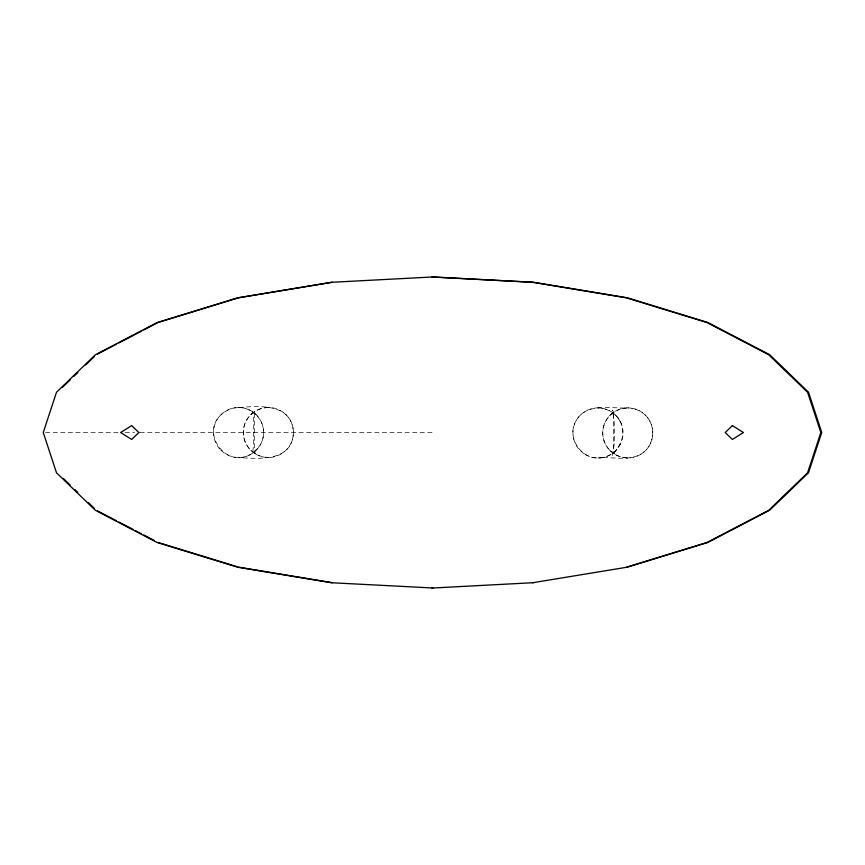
<?xml version="1.0" encoding="UTF-8"?>
<svg xmlns="http://www.w3.org/2000/svg" width="865" height="865" viewBox="0 0 865 865"><rect width="100%" height="100%" fill="white"/><g stroke="black" fill="none" stroke-linecap="round" stroke-linejoin="round"><path stroke-width="0.65" stroke-dasharray="4.33 3.24" d="M620.486 443.431L612.323 455.898L614.063 445.432A24.836 3.471 -90 0 0 614.063 420.39L612.323 409.924L614.777 414.497C629.385 426.629 622.908 452.838 604.451 457.098C584.005 463.456 564.856 438.501 576.285 420.39C586.794 402.257 610.841 408.886 627.774 407.88C636.597 408.021 644.922 412.832 649.464 420.39C654.946 430.013 653.27 442.75 645.485 450.622C632.802 462.883 613.534 456.277 597.975 457.953M257.446 448.643L252.753 452.903L253.467 444.988A25.031 0.822 -90 0 0 253.467 419.957L252.753 412.043L256.278 414.768L260.246 419.957A25.031 25.009 -90 0 1 260.246 444.988C232.577 483.254 187.965 425.115 232.09 408.291C253.283 406.247 292.338 400.787 293.408 432.468C292.511 461.748 259.219 458.937 238.567 457.509M250.839 414.638L255.197 411.264L254.624 414.768A25.031 0.822 -90 0 0 254.624 450.178L255.197 453.671L250.839 450.308M610.074 415.211L614.247 411.989L613.696 415.211A25.031 0.822 -90 0 0 613.685 450.622L614.247 453.844L610.074 450.622A25.031 25.02 -90 0 1 610.074 415.211L615.264 411.232L621.297 408.734L627.774 407.88M268.377 407.437L261.89 408.291L255.856 410.789L250.666 414.768A25.031 25.02 -90 0 0 250.666 450.178L255.856 454.157L261.89 456.655L268.377 457.509M45.521 432.468L118.418 432.468M125.166 432.468L134.616 432.468M140.022 432.468L432.965 432.468M597.975 407.88C607.381 408.064 616.777 413.6 620.486 422.39M627.774 457.953L621.297 457.098L615.264 454.601L610.074 450.622M238.567 407.437C245.682 407.718 252.98 410.605 257.446 416.303M220.867 450.178A25.042 25.042 0 0 0 262.755 438.955A25.042 25.042 0 0 0 232.09 408.291A25.042 25.042 0 0 0 220.867 450.178M255.856 454.157A25.042 25.042 0 0 0 293.408 432.468A25.042 25.042 0 0 0 255.856 410.789A25.042 25.042 0 0 0 255.856 454.157M615.264 454.601A25.042 25.042 0 0 0 652.816 432.911A25.042 25.042 0 0 0 615.264 411.232A25.042 25.042 0 0 0 615.264 454.601M585.454 454.601A25.042 25.042 0 0 0 623.005 432.911A25.042 25.042 0 0 0 585.454 411.232A25.042 25.042 0 0 0 585.454 454.601"/><path stroke-width="1.3" d="M62.269 387.531L70.043 380.027M73.925 376.286L77.807 372.534M85.581 365.03L94.317 356.585M97.453 354.099L116.461 344.183M118.84 342.951L141.406 331.176M143.785 329.943L158.046 322.504L238.567 297.787L332.333 282.26M626.433 567.213L706.954 542.496L768.736 510.285L807.586 472.777L820.831 432.532L807.586 392.278L768.736 354.769L706.954 322.558L626.433 297.852L532.667 282.314L432.035 277.016M532.667 582.74L627.352 567.148L707.873 542.442L769.666 510.231L808.505 472.723L821.75 432.468L808.505 392.223L769.666 354.715L707.873 322.504L627.352 297.787L533.586 282.26L432.965 276.951L331.414 282.314L237.648 297.852L157.127 322.558L95.334 354.769L56.495 392.278L43.25 432.532L56.495 472.777L95.334 510.285L157.127 542.496L237.648 567.213L331.414 582.74L432.965 587.984M432.035 588.049L533.586 582.686M238.567 567.148L332.333 582.686M158.046 542.442L237.291 566.759M97.453 510.847L116.461 520.762M118.84 521.995L133.091 529.434M135.47 530.667L141.406 533.77M143.785 535.003L154.478 540.582M63.242 478.345L70.043 484.908M74.898 489.601L77.807 492.412M88.49 502.727L94.317 508.35M138.865 432.532L131.685 439.463L120.635 432.532L131.685 425.602L138.865 432.532M732.396 425.602L725.216 432.532L732.396 439.463L743.435 432.532L732.396 425.602"/></g></svg>
